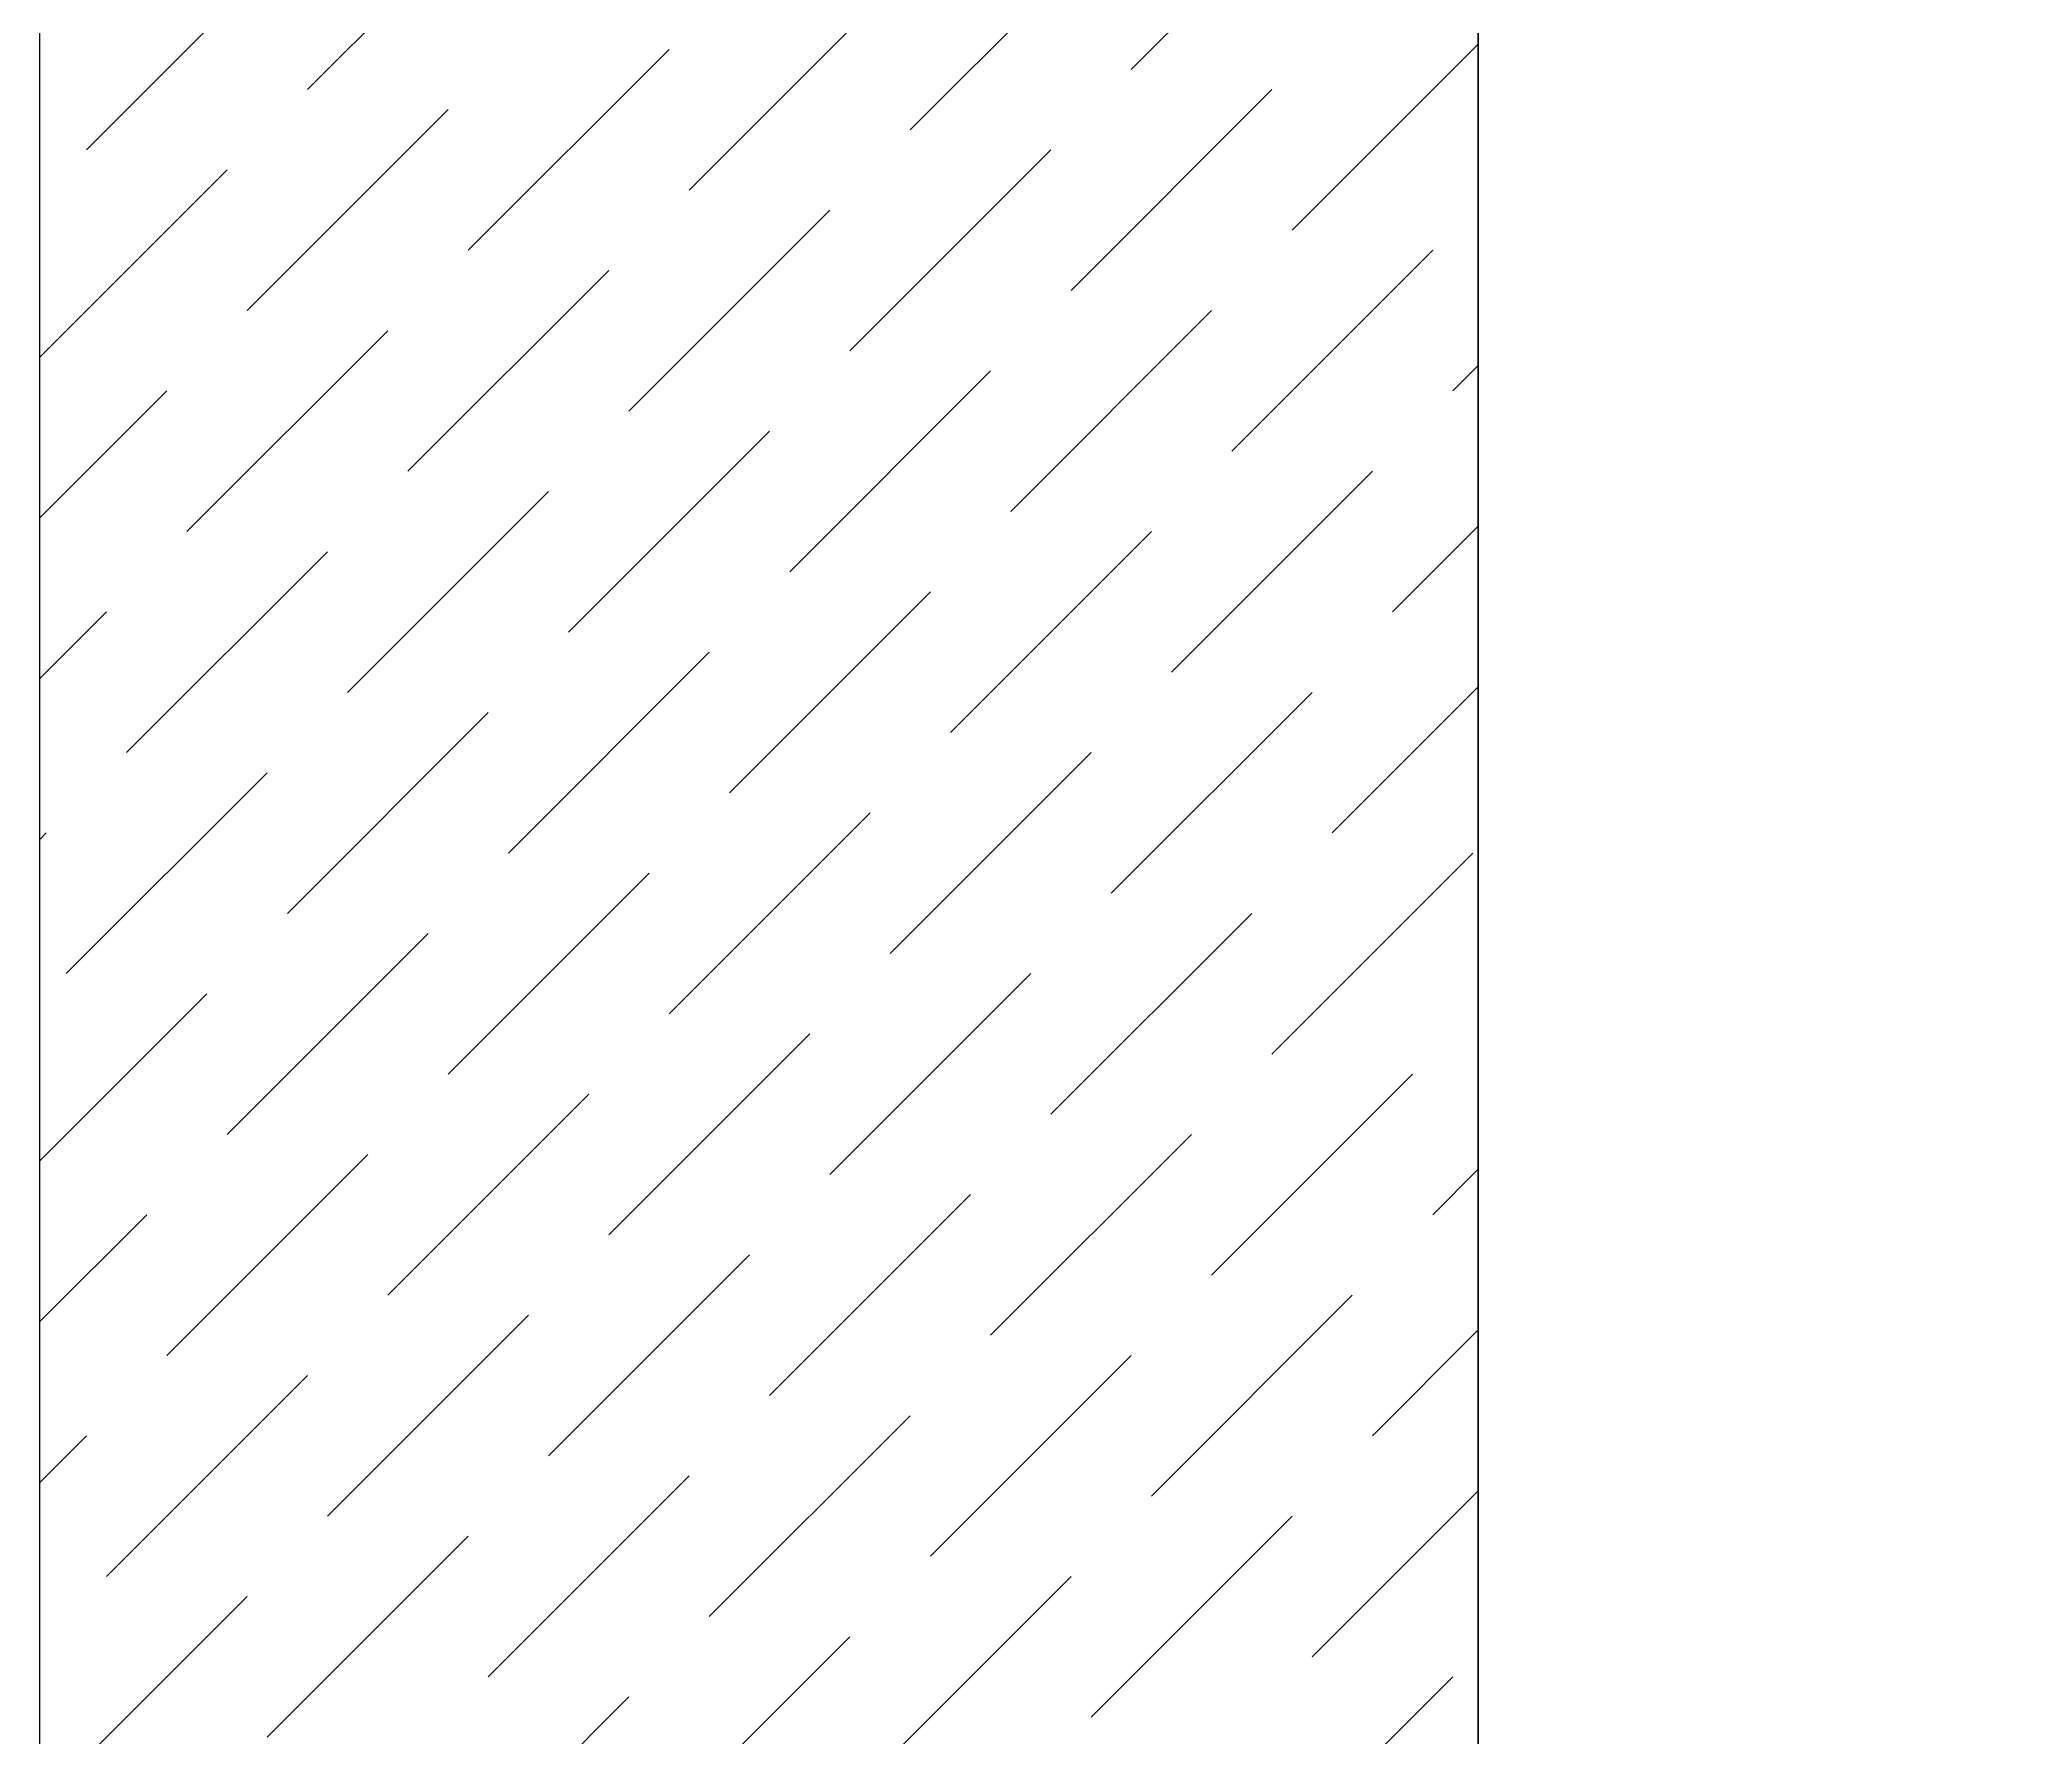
# Model space of a CAD drawing. Header units: inches. Extents: x 4918 to 12387, y -16156 to -9811.
# Drawn here: x 9270.7 to 9325.5, y -13266.2 to -13219.5 of the extents above; entities that cross this region are included whole.
import ezdxf

# ---------------------------------------------------------------- set-up
doc = ezdxf.new("R2010")
doc.units = ezdxf.units.IN
doc.header["$MEASUREMENT"] = 0
doc.styles.get("Standard").update_dxf_attribs({"font": 'arial.ttf'})
doc.dimstyles.get("Standard").update_dxf_attribs({"dimtxt": 0.18, "dimasz": 0.18, "dimexe": 0.18, "dimexo": 0.0625, "dimgap": 0.09, "dimtad": 0, "dimtih": 1, "dimtoh": 1, "dimdec": 4, "dimzin": 0, "dimdsep": 46, "dimtxsty": 'Standard', "dimcen": 0.09, "dimadec": 0, "dimazin": 0, "dimtfac": 1, "dimtdec": 4, "dimtofl": 0, "dimtmove": 0, "dimatfit": 3, "dimfxl": 1, "dimtolj": 1, "dimtzin": 0, "dimarcsym": 0})

# ---------------------------------------------------------------- blocks, each defined once
blk = doc.blocks.new('*D1')
at = {"color": 0, "lineweight": -2, "transparency": 16777216}
for p, q in [((9310.26, -13317.787), (9310.26, -13050.364)), ((9651.576, -13128.787), (9651.576, -13050.364)), ((9310.44, -13050.544), (9480.314, -13050.544)), ((9651.396, -13050.544), (9481.522, -13050.544))]:
    blk.add_line(p, q, dxfattribs=at)
at = {"color": 0, "lineweight": 18, "transparency": 16777216}
for points in [[(9310.44, -13050.514), (9310.44, -13050.574), (9310.26, -13050.544)], [(9651.396, -13050.514), (9651.396, -13050.574), (9651.576, -13050.544)]]:
    blk.add_solid(points, dxfattribs=at)
at = {"layer": 'Defpoints', "color": 0, "lineweight": 18, "transparency": 16777216}
for p in [(9310.26, -13050.544), (9651.576, -13128.849), (9310.26, -13317.849)]:
    blk.add_point(p, dxfattribs=at)
at = {"color": 0, "lineweight": 18, "transparency": 16777216, "insert": (9480.918, -13050.544), "char_height": 0.18, "attachment_point": 5}
blk.add_mtext('\\A1;341.3165', dxfattribs=at)

msp = doc.modelspace()

# ---------------------------------------------------------------- linework, layer by layer
for p, q in [((9270.71488, -13317.84929), (9270.71488, -12324.84929)), ((9310.25993, -12943.84929), (9310.25993, -13317.84929))]:
    msp.add_line(p, q)
at = {"color": 7, "linetype": 'Continuous', "lineweight": 18}
for p, q in [((9300.7215, -13220.34516), (9306.24577, -13214.82089)), ((9278.07198, -13220.89759), (9283.59626, -13215.37332)), ((9294.6448, -13222.00244), (9300.16907, -13216.47817)), ((9271.99529, -13222.55487), (9277.51956, -13217.0306)), ((9288.5681, -13223.65972), (9294.09237, -13218.13545)), ((9305.14092, -13224.76458), (9310.25993, -13219.64556)), ((9282.4914, -13225.31701), (9288.01567, -13219.79273)), ((9299.06422, -13226.42186), (9304.58849, -13220.89759)), ((9276.4147, -13226.97429), (9281.93898, -13221.45002)), ((9292.98752, -13228.07914), (9298.51179, -13222.55487)), ((9270.71488, -13228.25469), (9275.86228, -13223.1073)), ((9286.91082, -13229.73642), (9292.43509, -13224.21215)), ((9303.48363, -13230.84128), (9309.00791, -13225.31701)), ((9280.83412, -13231.3937), (9286.35839, -13225.86943)), ((9297.40694, -13232.49856), (9302.93121, -13226.97429)), ((9274.75742, -13233.05099), (9280.28169, -13227.52671)), ((9291.33024, -13234.15584), (9296.85451, -13228.63157)), ((9309.56033, -13229.184), (9310.25993, -13228.4844)), ((9270.71488, -13232.67411), (9274.20499, -13229.184)), ((9285.25354, -13235.81312), (9290.77781, -13230.28885)), ((9301.82635, -13236.91798), (9307.35063, -13231.3937)), ((9279.17684, -13237.4704), (9284.70111, -13231.94613)), ((9295.74965, -13238.57526), (9301.27393, -13233.05099)), ((9307.90305, -13235.26069), (9310.25993, -13232.90381)), ((9273.10014, -13239.12768), (9278.62441, -13233.60341)), ((9289.67296, -13240.23254), (9295.19723, -13234.70827)), ((9270.71488, -13237.09353), (9272.54771, -13235.26069)), ((9283.59626, -13241.88982), (9289.12053, -13236.36555)), ((9300.16907, -13242.99467), (9305.69334, -13237.4704)), ((9306.24577, -13241.33739), (9310.25993, -13237.32323)), ((9277.51956, -13243.5471), (9283.04383, -13238.02283)), ((9294.09237, -13244.65196), (9299.61664, -13239.12768)), ((9271.44286, -13245.20438), (9276.96713, -13239.68011)), ((9288.01567, -13246.30924), (9293.53995, -13240.78497)), ((9270.71488, -13241.51294), (9270.89043, -13241.33739)), ((9304.58849, -13247.41409), (9310.11276, -13241.88982)), ((9281.93898, -13247.96652), (9287.46325, -13242.44225)), ((9298.51179, -13249.07137), (9304.03606, -13243.5471)), ((9275.86228, -13249.6238), (9281.38655, -13244.09953)), ((9292.43509, -13250.72866), (9297.95936, -13245.20438)), ((9270.71488, -13250.35178), (9275.30985, -13245.75681)), ((9286.35839, -13252.38594), (9291.88266, -13246.86167)), ((9302.93121, -13253.49079), (9308.45548, -13247.96652)), ((9280.28169, -13254.04322), (9285.80597, -13248.51895)), ((9296.85451, -13255.14807), (9302.37878, -13249.6238)), ((9274.20499, -13255.7005), (9279.72927, -13250.17623)), ((9309.00791, -13251.83351), (9310.25993, -13250.58148)), ((9290.77781, -13256.80535), (9296.30208, -13251.28108)), ((9270.71488, -13254.7712), (9273.65257, -13251.83351)), ((9284.70111, -13258.46264), (9290.22538, -13252.93836)), ((9301.27393, -13259.56749), (9306.7982, -13254.04322)), ((9278.62441, -13260.11992), (9284.14868, -13254.59565)), ((9307.35063, -13257.91021), (9310.25993, -13255.0009)), ((9295.19723, -13261.22477), (9300.7215, -13255.7005)), ((9272.54771, -13261.7772), (9278.07198, -13256.25293)), ((9289.12053, -13262.88205), (9294.6448, -13257.35778)), ((9270.71488, -13259.19061), (9271.99529, -13257.91021)), ((9283.04383, -13264.53933), (9288.5681, -13259.01506)), ((9305.69334, -13263.98691), (9310.25993, -13259.42032)), ((9299.61664, -13265.64419), (9305.14092, -13260.11992)), ((9276.96713, -13266.19662), (9282.4914, -13260.67234)), ((9293.53995, -13267.30147), (9299.06422, -13261.7772)), ((9270.89043, -13267.8539), (9276.4147, -13262.32963)), ((9287.46325, -13268.95875), (9292.98752, -13263.43448)), ((9304.03606, -13270.06361), (9309.56033, -13264.53933)), ((9281.38655, -13270.61603), (9286.91082, -13265.09176))]:
    msp.add_line(p, q, dxfattribs=at)

# ---------------------------------------------------------------- dimensions: what is measured, and where the dimension line sits
at = {"color": 7, "lineweight": 18}
dim = msp.add_linear_dim(base=(9310.25993, -13050.54398), p1=(9651.57641, -13128.84929), p2=(9310.25993, -13317.84929), dimstyle='Standard', dxfattribs=at)
dim.commit()
dim.dimension.update_dxf_attribs({"geometry": '*D1', "text_midpoint": (9480.91817, -13050.54398)})

doc.saveas('drawing.dxf')
